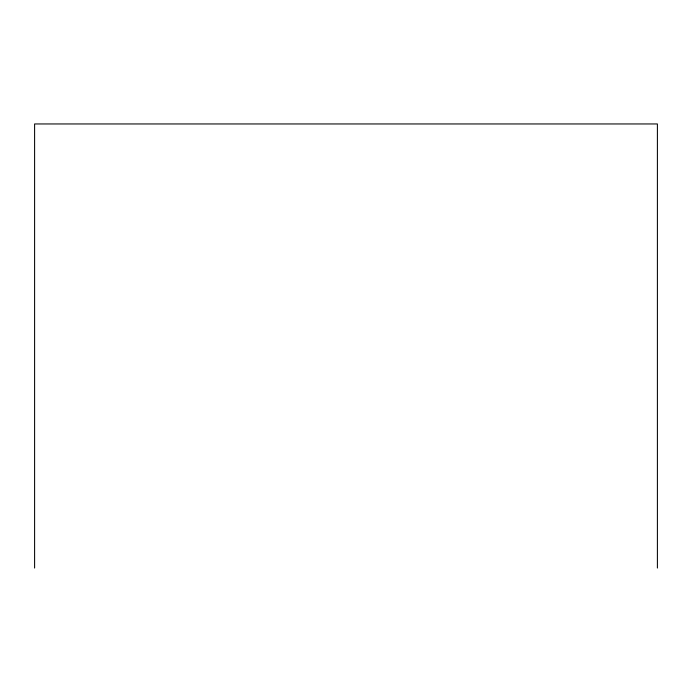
<?xml version="1.0" encoding="UTF-8"?>
<svg xmlns="http://www.w3.org/2000/svg" width="692" height="692" viewBox="0 0 692 692"><rect width="100%" height="100%" fill="white"/><g stroke="black" fill="none" stroke-linecap="round" stroke-linejoin="round"><path stroke-width="1.04" d="M657.4 568.046L657.4 123.955L34.6 123.955L34.6 568.046"/></g></svg>
